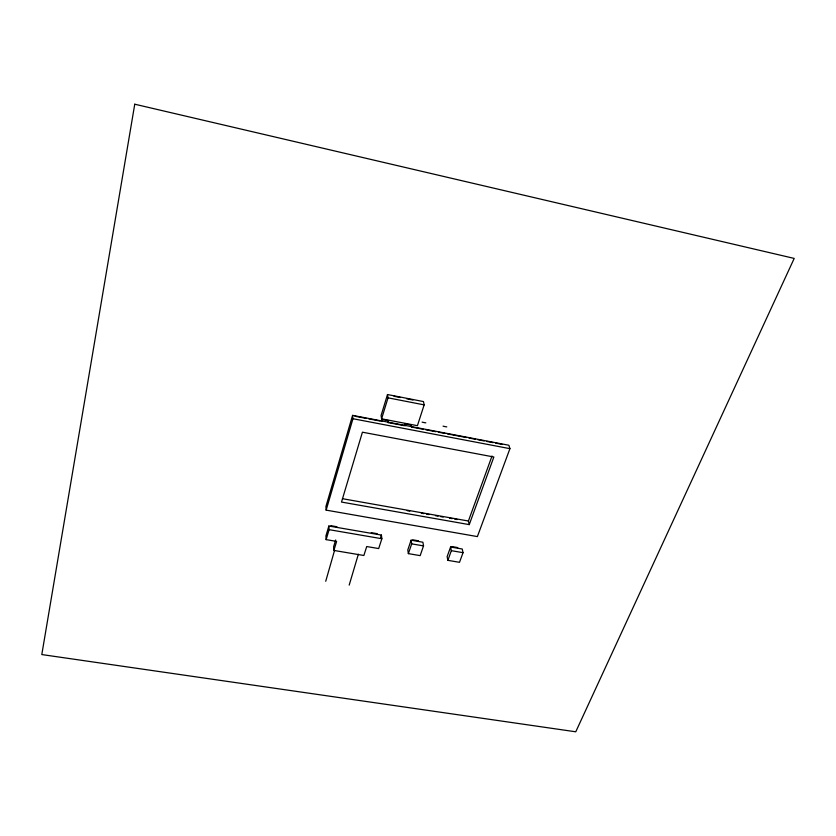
<?xml version="1.0" encoding="UTF-8"?>
<svg xmlns="http://www.w3.org/2000/svg" width="836" height="836" viewBox="0 0 836 836"><rect width="100%" height="100%" fill="white"/><g stroke="black" fill="none" stroke-linecap="round" stroke-linejoin="round"><path stroke-width="1.25" d="M325.726 581.271L334.619 550.172M352.583 415.367L325.915 506.522L326.155 510.127L477.387 536.587L509.929 448.66L508.894 445.254L352.583 415.367L352.949 418.731L326.155 510.127M328.861 526.022L325.915 535.949L326.144 539.628L336.626 541.414L333.888 550.433L363.869 555.491L366.722 546.535L378.677 548.562L381.864 538.739L381.394 535.071L328.861 526.022L329.102 529.669L326.144 539.628M349.197 585.095L358.372 554.184M335.664 539.983L333.627 546.734L333.888 550.433M387.496 394.54L381.101 415.471L381.592 418.826L417.415 425.681L424.155 404.875L423.465 401.573L387.496 394.54L388.029 397.831L381.592 418.826M381.279 421.26L381.833 419.442L388.113 420.644L387.549 422.462L404.206 425.649L404.791 423.831L411.019 425.022M380.61 537.527L381.394 535.071M411.093 540.192L407.801 549.931L408.365 553.62L420.163 555.626L423.528 545.898L422.891 542.23L411.093 540.192L411.688 543.86L408.365 553.62M450.594 547.005L447.135 556.64L447.866 560.339L459.507 562.314L463.039 552.68L462.235 549.012L450.594 547.005L451.346 550.673L447.866 560.339M469.247 524.621L493.867 456.999L362.427 432.191L341.506 502.06L469.247 524.621L468.411 521.016L492.017 456.017M329.102 529.669L381.864 538.739M411.688 543.86L423.528 545.898M451.346 550.673L463.039 552.68M330.91 525.698L336.939 526.743M371.257 532.657L377.214 533.681M412.67 539.805L418.543 540.819M451.952 546.577L457.741 547.58M342.488 498.705L468.411 521.016M407.195 510.671L409.765 511.13M421.334 513.179L423.904 513.628M426.475 514.088L429.035 514.548M435.462 515.676L438.033 516.136M440.603 516.596L443.174 517.045M449.601 518.184L452.171 518.644M454.742 519.093L457.313 519.553M355.007 416.244L366.262 418.397M368.77 418.867L380.025 421.02M411.709 427.081L423.152 429.265M425.702 429.756L435.87 431.7M438.419 432.181L444.783 433.403M447.323 433.884L466.404 437.531M468.944 438.022L475.308 439.234M477.847 439.726L484.211 440.938M486.751 441.418L493.115 442.641M495.664 443.122L502.018 444.344M352.949 418.731L509.929 448.66M394.049 396.285L400.36 397.528M406.683 398.762L412.994 399.995M388.029 397.831L424.155 404.875M410.967 424.761L411.375 426.987M404.739 423.57L405.136 425.796M388.071 420.372L388.416 422.598M381.801 419.17L382.125 421.396M446.779 426.872A7.472 1.735 14.3 0 1 443.08 426.151M425.827 422.838A7.493 1.745 14.1 0 1 422.096 422.117M134.753 104.207L41.8 654.557L575.764 731.793L794.2 258.418L134.753 104.207"/></g></svg>
